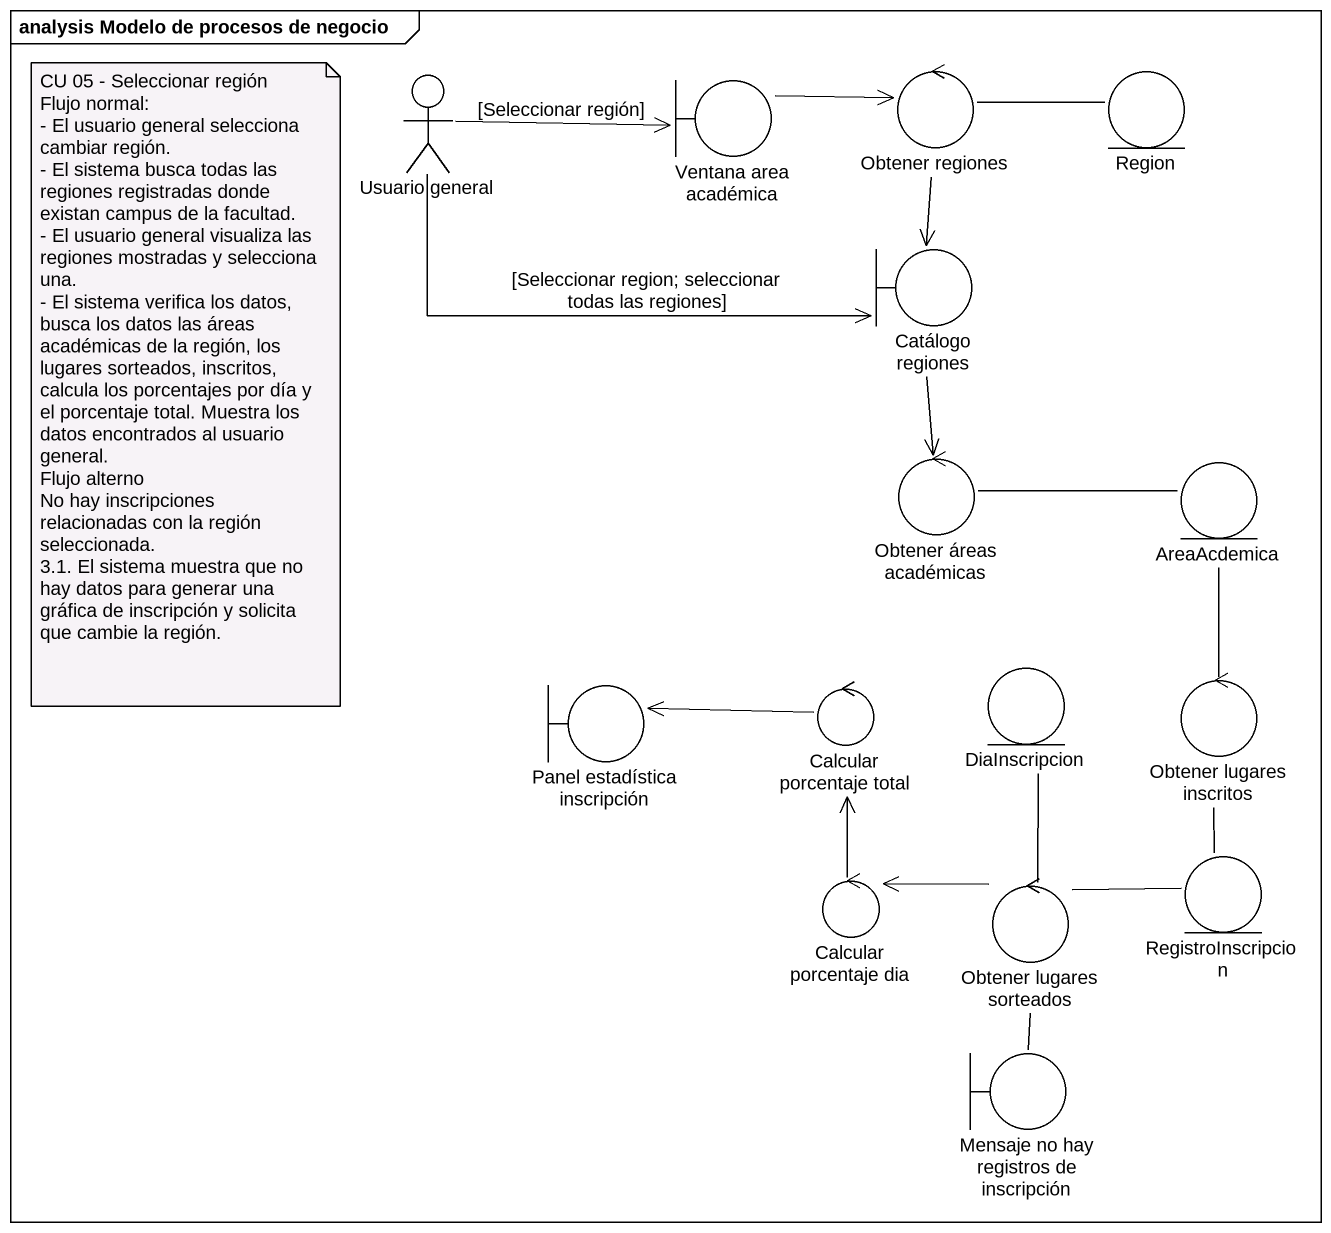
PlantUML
@startuml
mainframe analysis Modelo de procesos de negocio
actor "Usuario general" as Usuario_general
boundary "Ventana area académica" as Ventana_area_académica
control "Obtener regiones" as Obtener_regiones
entity Region
boundary "Catálogo regiones" as Catálogo_regiones
control "Obtener áreas académicas" as Obtener_áreas_académicas
entity AreaAcdemica
boundary "Panel estadística inscripción" as Panel_estadística
control "Calcular porcentaje total" as Calcular_porcentaje_total
entity DiaInscripcion
control "Obtener lugares inscritos" as Obtener_lugares_inscritos
entity RegistroInscripcion
control "Calcular porcentaje dia" as Calcular_porcentaje_dia
control "Obtener lugares sorteados" as Obtener_lugares_sorteados
boundary "Mensaje no hay registros de inscripción" as Mensaje_no_hay_registros_de
Usuario_general -right-> Ventana_area_académica : [Seleccionar región]
Usuario_general -right-> Catálogo_regiones : [Seleccionar region; seleccionar todas las regiones]
Ventana_area_académica -right-> Obtener_regiones
Obtener_regiones --> Catálogo_regiones
Region -left- Obtener_regiones
Catálogo_regiones --> Obtener_áreas_académicas
Obtener_áreas_académicas -right- AreaAcdemica
AreaAcdemica -- Obtener_lugares_inscritos
Calcular_porcentaje_total -left-> Panel_estadística
DiaInscripcion -- Obtener_lugares_sorteados
Obtener_lugares_inscritos -- RegistroInscripcion
RegistroInscripcion -left- Obtener_lugares_sorteados
Calcular_porcentaje_dia -up-> Calcular_porcentaje_total
Obtener_lugares_sorteados -left-> Calcular_porcentaje_dia
Obtener_lugares_sorteados -- Mensaje_no_hay_registros_de
note as N1
  CU 05 - Seleccionar región
  Flujo normal:
  - El usuario general selecciona cambiar región.
  - El sistema busca todas las regiones registradas donde existan campus de la facultad.
  - El usuario general visualiza las regiones mostradas y selecciona una.
  - El sistema verifica los datos, busca los datos las áreas académicas de la región, los lugares sorteados, inscritos, calcula los porcentajes por día y el porcentaje total. Muestra los datos encontrados al usuario general.
  Flujo alterno
  No hay inscripciones relacionadas con la región seleccionada.
  3.1. El sistema muestra que no hay datos para generar una gráfica de inscripción y solicita que cambie la región.
end note
@enduml
